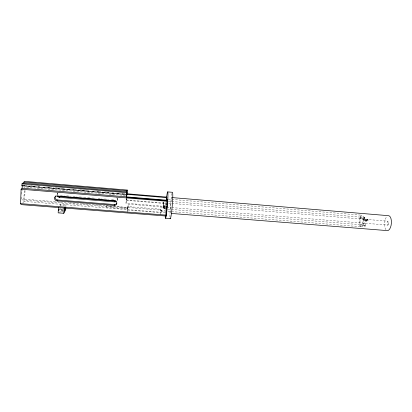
<?xml version="1.0" encoding="UTF-8"?>
<svg xmlns="http://www.w3.org/2000/svg" width="412" height="412" viewBox="0 0 412 412"><rect width="100%" height="100%" fill="white"/><g stroke="black" fill="none" stroke-linecap="round" stroke-linejoin="round"><path stroke-width="0.31" stroke-dasharray="2.06 1.54" d="M164.604 207.916L163.018 207.787L163.255 205.289L164.841 205.418L164.676 208.925L167.241 209.131M163.018 207.787L163.466 202.127M127.838 208.374L127.952 206.597L161.401 209.286L161.015 213.437M163.791 201.932L163.157 208.637L163.595 202.812L166.134 202.967M22.83 202.776L24.102 201.391L24.715 199.217L25.039 190.334M63.309 211.062L59.822 210.115L59.915 208.379M60.034 206.062L60.476 204.285L60.389 206.015M59.822 210.115L60.27 208.323M59.194 212.118L61.718 211.763L61.867 208.843M62.207 210.975L62.325 208.652M65.879 206.453L65.971 204.723L65.251 205.964L62.48 205.743L60.09 204.903M22.402 199.949L127.869 208.323L127.782 209.105L106.059 207.375L106.111 206.639L106.327 205.866L127.926 207.597L128.23 204.131L161.071 206.793L160.999 207.983A6.371 0.33 -85.3 0 0 161.283 210.115L161.401 209.286M106.327 205.866L106.059 207.375M163.255 205.289L163.569 202.756M164.841 205.418L164.826 207.035L166.113 207.138M165.67 206.474L126.01 203.255L126.433 197.837M166.185 205.269A6.36 0.386 -85.3 0 1 166.324 203.641L126.386 200.371L126.51 198.816M127.478 212.592L127.952 206.597M127.648 211.047L128.23 204.131M126.01 203.255L126.376 198.883M126.386 200.371L126.623 197.477M365.403 223.232L363.935 222.98L365.454 223.258L365.078 225.39L364.491 226.064L363.621 225.086L360.763 224.834M160.783 214.698L160.525 212.623L161.071 206.793M164.676 208.925L164.98 206.273L163.384 206.144M165.542 209.863L166.33 201.566M363.276 218.602C363.77 216.001 366.253 219.236 364.908 220.338C363.472 221.342 362.452 217.397 364.517 218.736M164.98 206.273L164.826 207.035M365.078 225.39L364.79 225.189L363.92 225.668L363.59 225.173L363.935 222.98M117.132 200.814L117.688 198.945M57.881 192.852L57.114 194.098L57.052 195.324M57.381 193.563L57.788 193.125M367.272 220.796L367.422 220.096L367.015 219.302L365.202 220.363L365.341 221.259L366.011 221.527L367.272 220.796L363.466 220.502M366.191 221.46L366.438 220.466L365.418 220.142M366.5 219.472L366.052 220.358L366.809 220.775M365.459 223.278L387.795 225.101M364.311 218.72L364.764 218.169M61.718 211.763L62.84 211.845M60.209 209.476L63.257 209.713M163.147 208.657L164.738 208.786M167.88 209.183L361.273 224.756M24.715 199.217L68.861 202.756M69.504 202.807L81.658 203.78M82.302 203.832L88.06 204.295M88.698 204.347L165.48 210.501L165.433 212.638L24.102 201.391M360.66 226.337L364.867 226.672M168.024 211.32L361.139 226.76M161.041 211.026L166.077 211.428M127.761 210.022L160.525 212.623M360.33 218.391L363.307 218.638M363.569 218.988L367.813 219.338M168.699 203.178L171.263 203.389M171.907 203.44L388.058 221.192M126.263 199.949L166.551 203.255M60.343 195.376L64.184 195.69M66.739 195.901L70.576 196.215M73.135 196.426L76.972 196.74M79.531 196.946L83.368 197.26M84.007 197.312L89.759 197.786M92.319 197.997L95.517 198.254M98.071 198.466L101.908 198.78M104.468 198.991L108.305 199.305M111.503 199.562L114.701 199.825M367.18 220.806L367.715 220.853M166.752 207.19L171.243 207.555M171.886 207.607L364.373 223.201M25.225 185.256L27.146 185.415M30.349 185.683L32.909 185.9M50.202 187.347L51.479 187.45M55.321 187.774L57.886 187.985M61.089 188.253L62.367 188.361M74.536 189.381L76.457 189.541M79.66 189.808L82.22 190.025M85.423 190.293L87.344 190.452M99.513 191.472L100.796 191.58M104.638 191.899L107.197 192.116M123.847 193.506L125.13 193.614M125.444 195.432L23.86 187.136M168.343 199.125L361.921 215.224M360.433 216.897L364.62 217.242M168.204 201.241L361.788 217.232M116.472 197.621L117.302 198.491L117.549 199.645M385.967 229.731L385.802 229.561A7.488 3.409 -85.3 0 1 386.657 216.707M365.3 219.709L364.239 219.524L363.811 220.142M170.532 212.561L170.517 212.396A7.941 0.551 -85.3 0 1 170.959 203.652A7.941 0.551 -85.3 0 1 171.964 197.569M21.62 197.121L21.661 197.832A6.602 1.288 -85.4 0 0 23.453 198.254A6.602 1.288 -85.4 0 0 24.272 189M21.615 194.207A6.602 1.288 -85.4 0 1 22.16 189.772M165.279 214.06A13.256 0.803 -85.3 0 1 165.356 211.886M165.526 208.791A13.256 0.803 -85.3 0 1 166.057 202.112M166.201 205.264A6.098 0.371 -85.3 0 1 166.335 203.703M117.451 197.765A2.415 2.317 10.1 0 1 116.339 200.85M57.762 195.206A2.493 2.343 18.7 0 1 57.603 193.403M169.976 216.954A13.236 0.917 -85.3 0 1 170.506 204.707A13.236 0.917 -85.3 0 1 171.989 193.321M363.708 220.281A0.762 0.314 -85.2 0 0 363.652 219.014A0.762 0.314 -85.2 0 0 363.204 219.946A0.762 0.314 -85.2 0 0 363.708 220.281M360.562 218.169A0.752 0.304 -85.2 0 0 360.51 216.923A0.752 0.304 -85.2 0 0 360.073 217.845A0.752 0.304 -85.2 0 0 360.562 218.169M364.754 218.514A0.747 0.309 -85.1 0 0 364.697 217.268A0.747 0.309 -85.1 0 0 364.26 218.19A0.747 0.309 -85.1 0 0 364.754 218.514M388.47 224.525A1.962 0.891 -85.3 0 0 388.284 221.259A1.962 0.891 -85.3 0 0 387.033 223.649A1.962 0.891 -85.3 0 0 388.47 224.525M365.104 226.456A0.752 0.314 -85.5 0 0 365.047 225.199A0.752 0.314 -85.5 0 0 364.605 226.111A0.752 0.314 -85.5 0 0 365.104 226.456M360.891 226.121A0.752 0.309 -85.5 0 0 360.84 224.859A0.752 0.309 -85.5 0 0 360.402 225.776A0.752 0.309 -85.5 0 0 360.891 226.121M367.952 220.626A0.762 0.319 -85.2 0 0 367.895 219.359A0.762 0.319 -85.2 0 0 367.442 220.291A0.762 0.319 -85.2 0 0 367.952 220.626M362.972 225.029A5.783 2.364 -85.3 0 0 362.524 215.409A5.783 2.364 -85.3 0 0 359.166 222.547A5.783 2.364 -85.3 0 0 362.972 225.029M362.457 223.634A3.77 1.54 -85.3 0 0 362.179 217.351A3.77 1.54 -85.3 0 0 359.985 221.991A3.77 1.54 -85.3 0 0 362.457 223.634"/><path stroke-width="0.62" d="M126.721 195.54L126.608 197.461M167.164 201.803L167.081 203.332M21.934 185.776L22.001 183.865L22.845 183.088L126.958 191.848L126.474 197.312L167.437 200.701L165.969 216.017L21.13 204.62L20.6 203.636L21.1 189.211L22.13 188.222L22.227 185.503L21.934 185.776L126.7 194.521L126.736 194.232M23.829 183.345L23.875 182.135L24.694 181.383L127.2 190.061L126.669 196.9L166.623 200.211L166.757 197.096L126.412 193.722M58.432 207.555L58.164 212.865L63.788 213.298L64.529 211.974L64.746 207.885M58.653 210.444L58.71 209.27M63.788 213.298L64.066 207.998M65.158 207.705L64.972 211.191L65.693 209.904L65.817 207.602M166.391 200.927L166.515 199.65M166.633 198.373L166.757 197.096M167.437 200.701L167.071 204.393M126.535 197.075L126.582 196.576M166.68 208.132L166.845 206.572M126.814 194.747L126.87 194.325L166.865 197.662M126.958 191.848L126.845 192.667L22.001 183.865M127.2 190.061L127.092 190.849L23.875 182.135M127.02 192.152L127.056 191.874M114.16 205.444A2.498 2.39 9.2 0 0 116.823 203.26A2.498 2.39 9.2 0 0 114.51 200.67L57.216 195.994A2.58 2.421 18.1 0 0 54.528 198.213A2.58 2.421 18.1 0 0 56.974 200.845L114.16 205.444L114.351 204.568L116.133 204.084L116.843 203.111M57.263 195.927L58.092 196.915L59.302 197.363L114.933 201.885L115.113 201.061A2.415 2.317 10.1 0 0 115.741 201.03M56.974 200.845L57.546 199.99L114.351 204.568M59.302 197.363L59.848 196.555L115.113 201.061M55.867 195.834C54.127 197.209 55.455 200.036 57.546 199.99M116.174 201.643L114.933 201.885M20.6 203.636L166.227 215.131M165.531 218.303L170.295 218.674M171.356 213.442L387.429 230.617A7.488 3.409 -85.3 0 0 391.39 223.175A7.488 3.409 -85.3 0 0 388.423 215.677L172.602 197.626M23.51 185.611L24.792 185.719M28.639 186.039L29.922 186.147M33.125 186.415L35.051 186.574M38.254 186.842L39.537 186.95M43.384 187.269L44.666 187.378M47.874 187.645L49.795 187.805M53.004 188.073L54.286 188.181M58.133 188.5L59.416 188.608M62.619 188.876L64.545 189.036M67.748 189.304L69.674 189.469M72.878 189.736L74.16 189.839M78.007 190.164L79.289 190.272M82.498 190.54L84.419 190.699M87.627 190.967L88.91 191.075M92.757 191.395L94.039 191.503M97.242 191.771L99.168 191.93M102.372 192.198L104.298 192.358M107.501 192.625L108.783 192.734M111.992 193.001L113.913 193.161M117.121 193.429L119.042 193.594M122.251 193.861L123.533 193.964M22.13 188.222L126.53 196.874M21.1 189.211L167.55 201.303M167.627 191.899L172.381 192.301A13.236 0.917 -85.3 0 1 172.165 206.829A13.236 0.917 -85.3 0 1 170.094 218.242M165.794 214.889L165.969 216.017M166.592 197.224A13.256 0.803 -85.3 0 1 167.942 194.495A13.256 0.803 -85.3 0 1 166.602 213.004A13.256 0.803 -85.3 0 1 165.258 215.651M167.2 200.639A6.098 0.371 -85.3 0 0 166.948 199.29L166.803 199.949A6.098 0.371 -85.3 0 0 166.649 200.953M166.829 206.51A6.098 0.371 -85.3 0 1 166.675 208.003M166.355 210.29A6.098 0.371 -85.3 0 1 166.216 210.929M59.848 196.555A2.493 2.343 18.7 0 1 58.628 196.138"/></g></svg>
